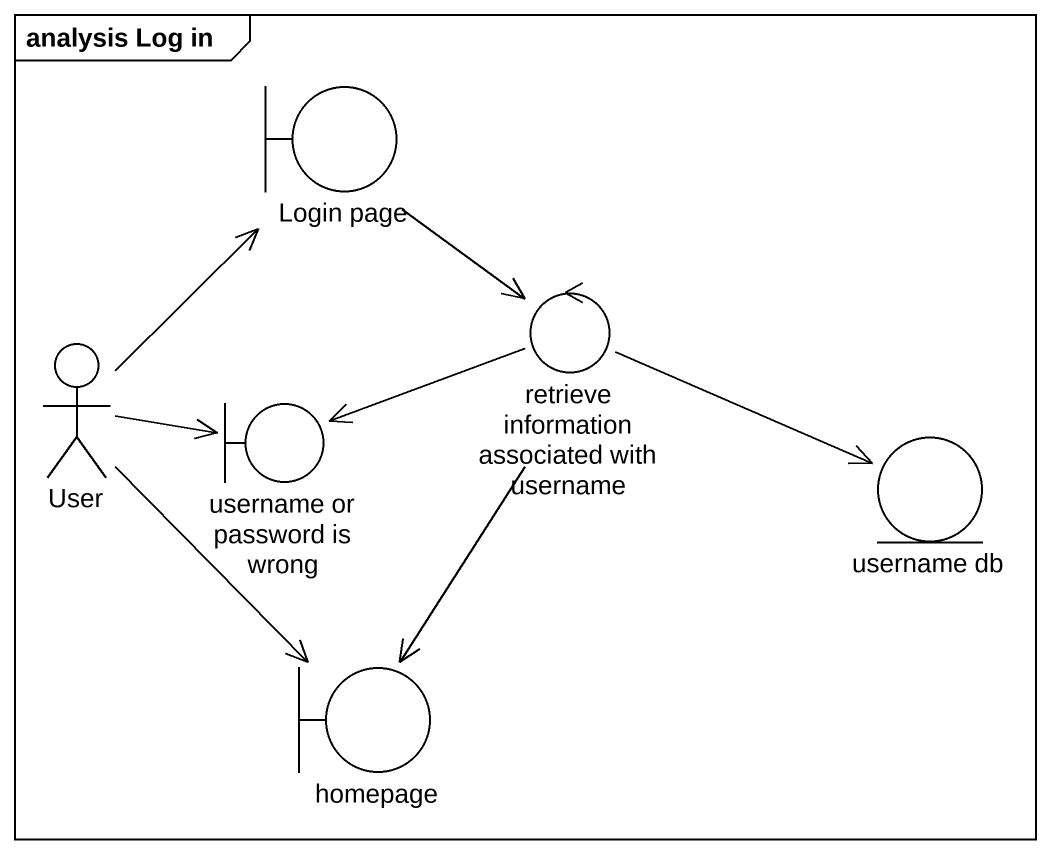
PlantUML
@startuml
mainframe analysis Log in
boundary "Login page" as Login_page
actor User
control "retrieve information associated with username" as retrieve_information
boundary "username or password is wrong" as username_or_password_is
entity "username db" as username_db
boundary homepage
Login_page --> retrieve_information
User -up-> Login_page
User -right-> username_or_password_is
User --> homepage
retrieve_information -left-> username_or_password_is
retrieve_information -right-> username_db
retrieve_information --> homepage
@enduml
